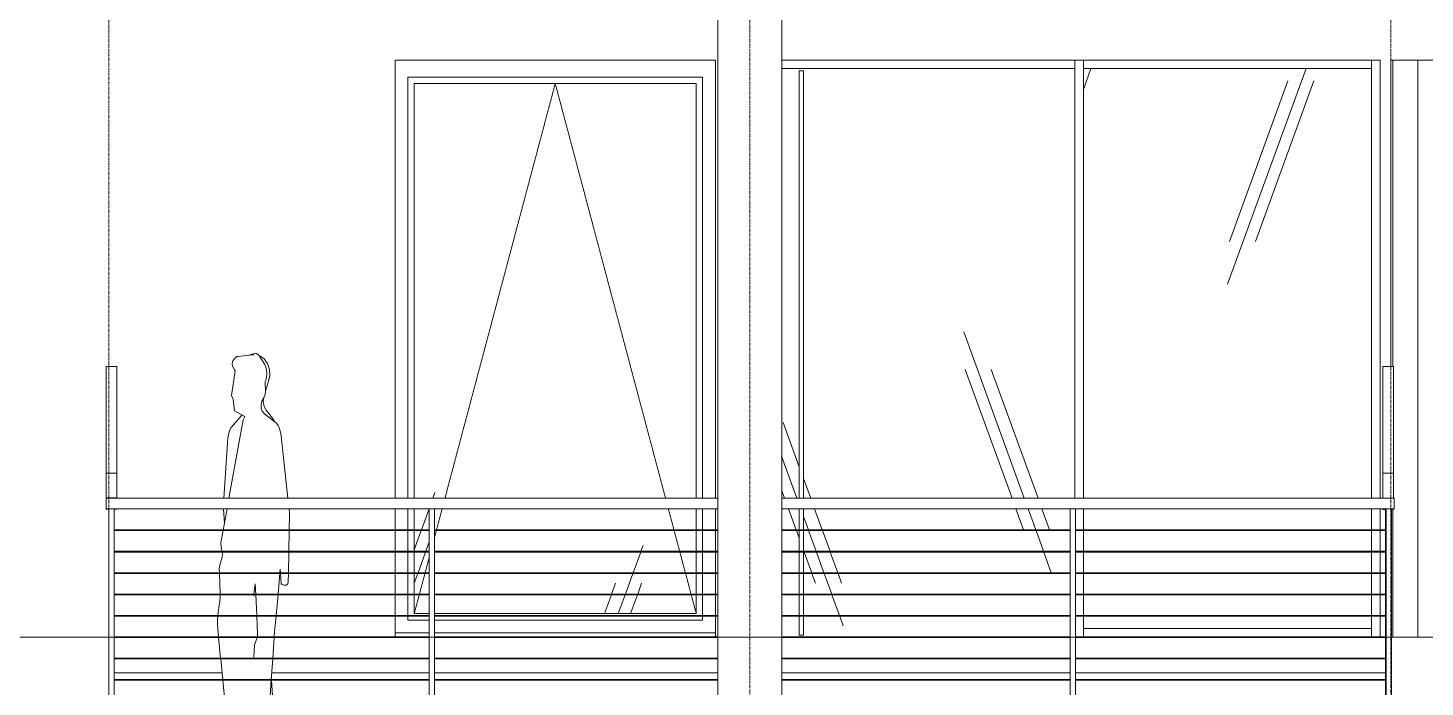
# Model space of a CAD drawing. Header units: millimetres. Extents: x -22400 to 100951, y -3625 to 17206.
# Drawn here: x 6683 to 13222, y 2767 to 5850 of the extents above; entities that cross this region are included whole.
import ezdxf

# ---------------------------------------------------------------- set-up
doc = ezdxf.new("R2010")
doc.units = ezdxf.units.MM
for name, pattern in [('Dash - Tight', [4.5, 3, -1.5]), ('Grid Line', [22.225, 12.7, -3.175, 3.175, -3.175]), ('Hidden', [7.14375, 4.7625, -2.38125])]:
    doc.linetypes.add(name, pattern=pattern)
for name, color, linetype, lineweight in [('A-DETL-GENF', 92, 'Continuous', 9), ('A-DOOR', 31, 'Continuous', 9), ('A-FLOR-HRAL', 11, 'Continuous', 9), ('A-FLOR-LEVL', 51, 'Continuous', 9), ('A-GENM', 13, 'Continuous', 9), ('A-GLAZ', 151, 'Continuous', 9), ('A-GLAZ-CURT', 52, 'Continuous', 9), ('A-GLAZ-CWMG', 51, 'Continuous', 9), ('A-WALL', 113, 'Continuous', 9), ('S-COLS', 52, 'Continuous', 9), ('S-GRID', 1, 'Continuous', 9), ('S-STRS', 31, 'Continuous', 9)]:
    doc.layers.add(name, color=color, linetype=linetype, lineweight=lineweight)

# ---------------------------------------------------------------- blocks, each defined once
blk = doc.blocks.new('Single Window - Standard-V2-South')
at = {"layer": 'A-GLAZ'}
h = blk.add_hatch(dxfattribs=at)
h.set_pattern_fill('FP_4', color=256, style=0, pattern_type=2)
h.set_pattern_definition([(70, (9158.9, 2500), (-973.9, 248.05), [800, -2500]), (70, (9150.9, 2300), (-973.9, 248.05), [1200, -2100]), (70, (9280.9, 2500), (-973.9, 248.05), [800, -2500])])
h.paths.add_polyline_path([(9790.2, 3110), (9810.9, 3110), (9810.9, 3198.4), (8586.4, 3198.4), (8586.4, 3110), (9605.5, 3110)], flags=0)
h.paths.add_polyline_path([(8490.9, 3110), (8561.4, 3110), (8561.4, 3198.4), (8490.9, 3198.4)], flags=0)
h.paths.add_polyline_path([(8682, 3201.6), (9810.9, 3201.6), (9810.9, 3298.4), (8586.4, 3298.4), (8586.4, 3201.6)], flags=0)
h.paths.add_polyline_path([(8497.3, 3201.6), (8561.4, 3201.6), (8561.4, 3298.4), (8490.9, 3298.4), (8490.9, 3201.6)], flags=0)
h.paths.add_polyline_path([(9605.5, 3301.6), (9810.9, 3301.6), (9810.9, 3398.4), (8586.4, 3398.4), (8586.4, 3301.6), (9420.8, 3301.6)], flags=0)
h.paths.add_polyline_path([(8561.4, 3301.6), (8561.4, 3398.4), (8490.9, 3398.4), (8490.9, 3301.6), (8497.3, 3301.6)], flags=0)
h.paths.add_polyline_path([(8866.7, 3401.6), (9810.9, 3401.6), (9810.9, 3498.4), (8586.4, 3498.4), (8586.4, 3401.6), (8682, 3401.6)], flags=0)
h.paths.add_polyline_path([(8497.3, 3401.6), (8561.4, 3401.6), (8561.4, 3498.4), (8490.9, 3498.4), (8490.9, 3401.6)], flags=0)
h.paths.add_polyline_path([(8586.4, 3501.6), (9810.9, 3501.6), (9810.9, 3600), (8586.4, 3600), (8586.4, 3541.8)], flags=0)
h.paths.add_polyline_path([(8561.4, 3501.6), (8561.4, 3600), (8490.9, 3600), (8490.9, 3501.6), (8497.3, 3501.6)], flags=0)
h.paths.add_polyline_path([(8866.7, 3650), (9810.9, 3650), (9810.9, 5590), (8490.9, 5590), (8490.9, 3650), (8497.3, 3650)], flags=0)
for p, q in [((8460.9, 5620), (9840.9, 5620)), ((8460.9, 3650), (8460.9, 5620)), ((8490.9, 5590), (8490.9, 3650)), ((8490.9, 5590), (9810.9, 5590)), ((9810.9, 3650), (9810.9, 5590)), ((9840.9, 5620), (9840.9, 3650)), ((8460.9, 3501), (8460.9, 3600)), ((8490.9, 3600), (8490.9, 3501)), ((9810.9, 3110), (9810.9, 3600)), ((9840.9, 3600), (9840.9, 3080)), ((8460.9, 3401), (8460.9, 3498.9)), ((8490.9, 3498.9), (8490.9, 3401)), ((8460.9, 3301), (8460.9, 3398.9)), ((8490.9, 3398.9), (8490.9, 3301)), ((8460.9, 3201), (8460.9, 3298.9)), ((8490.9, 3298.9), (8490.9, 3201)), ((8460.9, 3101), (8460.9, 3198.9)), ((8490.9, 3198.9), (8490.9, 3110)), ((8460.9, 3080), (8460.9, 3098.9)), ((8561.4, 3080), (8460.9, 3080)), ((8490.9, 3110), (8561.4, 3110)), ((8586.4, 3110), (9810.9, 3110)), ((9840.9, 3080), (8586.4, 3080)), ((8561.4, 3020), (8400.9, 3020)), ((9900.9, 3020), (8586.4, 3020)), ((8400.9, 3001), (8400.9, 3006)), ((9900.9, 3006), (9900.9, 3000))]:
    blk.add_line(p, q, dxfattribs=at)
at = {"layer": 'A-GLAZ', "linetype": 'Dash - Tight'}
for p, q in [((8634.6, 3650), (9150.9, 5590)), ((9150.9, 5590), (9667.2, 3650)), ((8595, 3501), (8621.3, 3600)), ((9680.5, 3600), (9810.9, 3110)), ((8586.4, 3468.8), (8594.4, 3498.9)), ((8541.8, 3301), (8561.4, 3374.9)), ((8515.2, 3201), (8541.2, 3298.9)), ((8490.9, 3110), (8514.6, 3198.9))]:
    blk.add_line(p, q, dxfattribs=at)
blk = doc.blocks.new('fire place hang - fire place hang-785282-South')
at = {"layer": 'A-GENM'}
for p, q in [((9911.9, 6110), (9911.9, 6070)), ((10061.9, 6110), (9913.5, 6110)), ((10210.4, 6110), (10061.9, 6110)), ((10211.9, 6070), (10211.9, 6110)), ((9911.9, 6065), (9911.9, 2700)), ((9913.5, 6070), (10061.9, 6070)), ((10061.9, 6065), (9913.5, 6065)), ((10061.9, 6070), (10210.4, 6070)), ((10210.4, 6065), (10061.9, 6065)), ((10211.9, 2700), (10211.9, 6065))]:
    blk.add_line(p, q, dxfattribs=at)
blk = doc.blocks.new('Entrance door - Entrance door-978895-South')
at = {"layer": 'A-DOOR'}
h = blk.add_hatch(dxfattribs=at)
h.set_pattern_fill('FP_10', color=256, style=0, pattern_type=2)
h.set_pattern_definition([(110, (11464.5, 3500), (973.9, 248.05), [800, -2500]), (110, (11472.5, 3300), (973.9, 248.05), [1200, -2100]), (110, (11342.5, 3500), (973.9, 248.05), [800, -2500])])
h.paths.add_polyline_path([(10990.6, 3001.6), (11561.4, 3001.6), (11561.4, 3098.4), (10312.9, 3098.4), (10312.9, 3010), (10292.9, 3010), (10292.9, 3098.4), (10210.4, 3098.4), (10210.4, 3001.6), (10898.3, 3001.6)], flags=0)
h.paths.add_polyline_path([(11561.4, 3101.6), (11561.4, 3198.4), (10312.9, 3198.4), (10312.9, 3101.6), (11544.7, 3101.6)], flags=0)
h.paths.add_polyline_path([(10210.4, 3101.6), (10292.9, 3101.6), (10292.9, 3198.4), (10210.4, 3198.4), (10210.4, 3107.2)], flags=0)
h.paths.add_polyline_path([(10713.6, 3201.6), (11561.4, 3201.6), (11561.4, 3298.4), (10312.9, 3298.4), (10312.9, 3201.6), (10528.9, 3201.6)], flags=0)
h.paths.add_polyline_path([(10292.9, 3201.6), (10292.9, 3298.4), (10210.4, 3298.4), (10210.4, 3201.6)], flags=0)
h.paths.add_polyline_path([(10898.3, 3301.6), (11561.4, 3301.6), (11561.4, 3398.4), (10312.9, 3398.4), (10312.9, 3301.6), (10713.6, 3301.6)], flags=0)
h.paths.add_polyline_path([(10292.9, 3301.6), (10292.9, 3398.4), (10210.4, 3398.4), (10210.4, 3301.6)], flags=0)
h.paths.add_polyline_path([(10312.9, 3401.6), (11561.4, 3401.6), (11561.4, 3498.4), (10312.9, 3498.4), (10312.9, 3433.1)], flags=0)
h.paths.add_polyline_path([(10210.4, 3401.6), (10292.9, 3401.6), (10292.9, 3498.4), (10210.4, 3498.4), (10210.4, 3433.1)], flags=0)
h.paths.add_polyline_path([(10344.2, 3501.6), (11561.4, 3501.6), (11561.4, 3600), (10312.9, 3600), (10312.9, 3501.6)], flags=0)
h.paths.add_polyline_path([(10292.9, 3501.6), (10292.9, 3600), (10210.4, 3600), (10210.4, 3501.6)], flags=0)
h.paths.add_polyline_path([(11083, 3650), (11582.9, 3650), (11582.9, 5660), (10210.4, 5660), (10210.4, 3650), (10292.9, 3650), (10292.9, 5650), (10312.9, 5650), (10312.9, 3650), (10713.6, 3650)], flags=0)
for p, q in [((10292.9, 5650), (10292.9, 3650)), ((10312.9, 5650), (10292.9, 5650)), ((10312.9, 5650), (10312.9, 3650)), ((10292.9, 3600), (10292.9, 3010)), ((10312.9, 3600), (10312.9, 3010)), ((10312.9, 3010), (10292.9, 3010))]:
    blk.add_line(p, q, dxfattribs=at)
blk = doc.blocks.new('Rectangular Mullion - 64 x 128 rectangular-978870-South')
at = {"layer": 'A-GLAZ-CWMG'}
for p, q in [((11622.9, 5660), (11622.9, 5700)), ((12971.9, 5700), (12971.9, 5660)), ((11622.9, 5660), (12971.9, 5660))]:
    blk.add_line(p, q, dxfattribs=at)
blk = doc.blocks.new('Rectangular Mullion - 64 x 128 rectangular-709618-South')
at = {"layer": 'A-GLAZ-CWMG'}
for p, q in [((12971.9, 5700), (12971.9, 3650.4)), ((12971.9, 3600), (12971.9, 3501.4)), ((12971.9, 3498.6), (12971.9, 3401.4)), ((12971.9, 3398.6), (12971.9, 3301.4)), ((12971.9, 3298.6), (12971.9, 3201.4)), ((12971.9, 3198.6), (12971.9, 3101.4)), ((12971.9, 3098.6), (12971.9, 3001.4))]:
    blk.add_line(p, q, dxfattribs=at)
blk = doc.blocks.new('System Panel - Glazed-978872-South')
at = {"layer": 'A-GLAZ-CURT'}
h = blk.add_hatch(dxfattribs=at)
h.set_pattern_fill('FP_11', color=256, style=0, pattern_type=2)
h.set_pattern_definition([(70, (12305.4, 4850), (-973.9, 248.05), [800, -2500]), (70, (12297.4, 4650), (-973.9, 248.05), [1200, -2100]), (70, (12427.4, 4850), (-973.9, 248.05), [800, -2500])])
h.paths.add_polyline_path([(12006.4, 3040), (12971.9, 3040), (12971.9, 3098.4), (11622.9, 3098.4), (11622.9, 3040), (11914.1, 3040)], flags=0)
h.paths.add_polyline_path([(11729.4, 3101.6), (12971.9, 3101.6), (12971.9, 3198.4), (11622.9, 3198.4), (11622.9, 3101.6), (11637.1, 3101.6)], flags=0)
h.paths.add_polyline_path([(12006.4, 3201.6), (12971.9, 3201.6), (12971.9, 3298.4), (11622.9, 3298.4), (11622.9, 3201.6), (11821.7, 3201.6)], flags=0)
h.paths.add_polyline_path([(12006.4, 3301.6), (12971.9, 3301.6), (12971.9, 3398.4), (11622.9, 3398.4), (11622.9, 3301.6), (11821.7, 3301.6)], flags=0)
h.paths.add_polyline_path([(12006.4, 3401.6), (12971.9, 3401.6), (12971.9, 3498.4), (11622.9, 3498.4), (11622.9, 3401.6), (11821.7, 3401.6)], flags=0)
h.paths.add_polyline_path([(12971.9, 3501.6), (12971.9, 3600), (11622.9, 3600), (11622.9, 3501.6), (12929.9, 3501.6)], flags=0)
h.paths.add_polyline_path([(11821.7, 3650), (12971.9, 3650.4), (12971.9, 5660), (11622.9, 5660), (11622.9, 3650)], flags=0)
blk = doc.blocks.new('Rectangular Mullion - 64 x 128 rectangular-709264-South')
at = {"layer": 'A-GLAZ-CWMG'}
for p in [(11582.9, 5700), (10210.4, 5660)]:
    blk.add_line(p, (11582.9, 5660), dxfattribs=at)
blk = doc.blocks.new('Rectangular Mullion - 64 x 128 rectangular-978871-South')
at = {"layer": 'A-GLAZ-CWMG'}
for p, q in [((11622.9, 3001.1), (11622.9, 3040)), ((12971.9, 3040), (11622.9, 3040)), ((12971.9, 3040), (12971.9, 3001.4))]:
    blk.add_line(p, q, dxfattribs=at)
blk = doc.blocks.new('Rectangular Mullion - 64 x 128 rectangular-709616-South')
at = {"layer": 'A-GLAZ-CWMG'}
for p, q in [((11582.9, 5700), (11582.9, 3650)), ((11622.9, 3650), (11622.9, 5700)), ((11622.9, 3501.1), (11622.9, 3600)), ((11622.9, 3401.1), (11622.9, 3499)), ((11622.9, 3301.1), (11622.9, 3399)), ((11622.9, 3201.1), (11622.9, 3299)), ((11622.9, 3101.1), (11622.9, 3199)), ((11622.9, 3001.1), (11622.9, 3099))]:
    blk.add_line(p, q, dxfattribs=at)
blk = doc.blocks.new('M_L-Anglel-Column - L127X127X9_5-709940-South')
at = {"layer": 'S-COLS', "linetype": 'Hidden'}
for p, q in [((13071.4, 5700), (13071.4, 4266.7)), ((13071.4, 3597), (13071.4, 3000))]:
    blk.add_line(p, q, dxfattribs=at)
at = {"layer": 'S-COLS'}
for p, q in [((13071.4, 4266.7), (13071.4, 5700)), ((13188.9, 3000), (13188.9, 5700)), ((13188.9, 3000), (13188.9, 5700)), ((13071.4, 3000), (13071.4, 3597))]:
    blk.add_line(p, q, dxfattribs=at)
blk = doc.blocks.new('Top Rail Type - Top Rail_Internal_-932544-South')
at = {"layer": 'A-FLOR-HRAL'}
for p, q in [((7049.4, 3766.7), (7049.4, 4266.7)), ((7049.4, 4266.7), (7099.4, 4266.7)), ((7099.4, 4266.7), (7099.4, 3766.7)), ((7049.4, 3652.1), (7049.4, 3766.7)), ((7049.4, 3766.7), (7099.4, 3766.7)), ((7099.4, 3766.7), (7099.4, 3652.1)), ((7049.4, 3652.1), (7049.4, 3650)), ((7099.4, 3652.1), (7049.4, 3652.1)), ((7049.4, 3600), (7049.4, 3598.7)), ((7049.4, 3598.7), (7061.4, 3598.7)), ((7086.4, 3598.7), (7099.4, 3598.7)), ((7099.4, 3650), (7099.4, 3652.1)), ((7099.4, 3598.7), (7099.4, 3600))]:
    blk.add_line(p, q, dxfattribs=at)
blk = doc.blocks.new('Railing - 25mm-976242-South')
at = {"layer": 'A-FLOR-HRAL'}
for p, q in [((13036.9, 3501.4), (13036.9, 3597)), ((13036.9, 3401.4), (13036.9, 3498.6)), ((13036.9, 3301.4), (13036.9, 3398.6)), ((13036.9, 3201.4), (13036.9, 3298.6)), ((13036.9, 3101.4), (13036.9, 3198.6)), ((13036.9, 3001.4), (13036.9, 3098.6)), ((13036.9, 2901.4), (13036.9, 2998.5)), ((13036.9, 2801.4), (13036.9, 2898.6)), ((13036.9, 2700), (13036.9, 2798.6))]:
    blk.add_line(p, q, dxfattribs=at)
blk = doc.blocks.new('Railing - Railing-933812-South')
blk.add_blockref('Railing - 25mm-976242-South', (0, 0))
blk = doc.blocks.new('Top Rail Type - Top Rail_Internal_-933816-South')
at = {"layer": 'A-FLOR-HRAL'}
for p, q in [((13024.4, 3766.7), (13024.4, 4266.7)), ((13024.4, 4266.7), (13074.4, 4266.7)), ((13074.4, 4266.7), (13074.4, 3766.7)), ((13024.4, 3650.3), (13024.4, 3766.7)), ((13024.4, 3766.7), (13074.4, 3766.7)), ((13074.4, 3766.7), (13074.4, 3650.3)), ((13074.4, 3650.3), (13024.4, 3650.3)), ((13024.4, 3600), (13024.4, 3597)), ((13024.4, 3597), (13039.4, 3597)), ((13064.4, 3597), (13074.4, 3597)), ((13074.4, 3597), (13074.4, 3600))]:
    blk.add_line(p, q, dxfattribs=at)
blk = doc.blocks.new('Railing - 25mm-V20-South')
at = {"layer": 'A-FLOR-HRAL'}
for p, q in [((11561.4, 2700), (11561.4, 3600)), ((11586.4, 2700), (11586.4, 3600))]:
    blk.add_line(p, q, dxfattribs=at)
blk = doc.blocks.new('Railing - 25mm-V21-South')
at = {"layer": 'A-FLOR-HRAL'}
for p, q in [((13039.4, 2700), (13039.4, 3600)), ((13064.4, 2700), (13064.4, 3600))]:
    blk.add_line(p, q, dxfattribs=at)
blk = doc.blocks.new('Railing - 25mm-V22-South')
at = {"layer": 'A-FLOR-HRAL'}
for p, q in [((7061.4, 2700), (7061.4, 3600)), ((7086.4, 2700), (7086.4, 3600))]:
    blk.add_line(p, q, dxfattribs=at)
blk = doc.blocks.new('Railing - Railing-933841-South')
at = {"layer": 'A-FLOR-HRAL'}
for p, q in [((8561.4, 3501.6), (7086.4, 3501.6)), ((7086.4, 3498.4), (8561.4, 3498.4)), ((9913.5, 3501.6), (8586.4, 3501.6)), ((8586.4, 3498.4), (9913.5, 3498.4)), ((11561.4, 3501.6), (10210.4, 3501.6)), ((10210.4, 3498.4), (11561.4, 3498.4)), ((13039.4, 3501.6), (11586.4, 3501.6)), ((11586.4, 3498.4), (13039.4, 3498.4)), ((8561.4, 3401.6), (7086.4, 3401.6)), ((9913.5, 3401.6), (8586.4, 3401.6)), ((11561.4, 3401.6), (10210.4, 3401.6)), ((13039.4, 3401.6), (11586.4, 3401.6)), ((7086.4, 3398.4), (8561.4, 3398.4)), ((8586.4, 3398.4), (9913.5, 3398.4)), ((10210.4, 3398.4), (11561.4, 3398.4)), ((11586.4, 3398.4), (13039.4, 3398.4)), ((8561.4, 3301.6), (7086.4, 3301.6)), ((7086.4, 3298.4), (8561.4, 3298.4)), ((9913.5, 3301.6), (8586.4, 3301.6)), ((8586.4, 3298.4), (9913.5, 3298.4)), ((11561.4, 3301.6), (10210.4, 3301.6)), ((10210.4, 3298.4), (11561.4, 3298.4)), ((13039.4, 3301.6), (11586.4, 3301.6)), ((11586.4, 3298.4), (13039.4, 3298.4)), ((8561.4, 3201.6), (7086.4, 3201.6)), ((7086.4, 3198.4), (8561.4, 3198.4)), ((9913.5, 3201.6), (8586.4, 3201.6)), ((8586.4, 3198.4), (9913.5, 3198.4)), ((11561.4, 3201.6), (10210.4, 3201.6)), ((10210.4, 3198.4), (11561.4, 3198.4)), ((13039.4, 3201.6), (11586.4, 3201.6)), ((11586.4, 3198.4), (13039.4, 3198.4)), ((8561.4, 3101.6), (7086.4, 3101.6)), ((7086.4, 3098.4), (8561.4, 3098.4)), ((9913.5, 3101.6), (8586.4, 3101.6)), ((8586.4, 3098.4), (9913.5, 3098.4)), ((11561.4, 3101.6), (10210.4, 3101.6)), ((10210.4, 3098.4), (11561.4, 3098.4)), ((13039.4, 3101.6), (11586.4, 3101.6)), ((11586.4, 3098.4), (13039.4, 3098.4)), ((8561.4, 3001.6), (7086.4, 3001.6)), ((7086.4, 2998.4), (8561.4, 2998.4)), ((9913.5, 3001.6), (8586.4, 3001.6)), ((8586.4, 2998.4), (9913.5, 2998.4)), ((11561.4, 3001.6), (10210.4, 3001.6)), ((10210.4, 2998.4), (11561.4, 2998.4)), ((13039.4, 3001.6), (11586.4, 3001.6)), ((11586.4, 2998.4), (13039.4, 2998.4)), ((8561.4, 2901.6), (7086.4, 2901.6)), ((7086.4, 2898.4), (8561.4, 2898.4)), ((9913.5, 2901.6), (8586.4, 2901.6)), ((8586.4, 2898.4), (9913.5, 2898.4)), ((11561.4, 2901.6), (10210.4, 2901.6)), ((10210.4, 2898.4), (11561.4, 2898.4)), ((13039.4, 2901.6), (11586.4, 2901.6)), ((11586.4, 2898.4), (13039.4, 2898.4)), ((8561.4, 2801.6), (7086.4, 2801.6)), ((7086.4, 2798.4), (8561.4, 2798.4)), ((9913.5, 2801.6), (8586.4, 2801.6)), ((8586.4, 2798.4), (9913.5, 2798.4)), ((11561.4, 2801.6), (10210.4, 2801.6)), ((10210.4, 2798.4), (11561.4, 2798.4)), ((13039.4, 2801.6), (11586.4, 2801.6)), ((11586.4, 2798.4), (13039.4, 2798.4))]:
    blk.add_line(p, q, dxfattribs=at)
for name, p in [('Railing - 25mm-V22-South', (0, 0)), ('Railing - 25mm-V20-South', (-3000, 0)), ('Railing - 25mm-V20-South', (0, 0)), ('Railing - 25mm-V21-South', (0, 0))]:
    blk.add_blockref(name, p)
blk = doc.blocks.new('Top Rail Type - Top Rail_Internal_-934463-South')
at = {"layer": 'A-FLOR-HRAL'}
for p, q in [((7048.9, 3600), (7048.9, 3650)), ((9913.5, 3650), (7048.9, 3650)), ((9913.5, 3600), (7048.9, 3600)), ((13076.9, 3650), (10210.4, 3650)), ((13076.9, 3600), (10210.4, 3600)), ((13076.9, 3600), (13076.9, 3650))]:
    blk.add_line(p, q, dxfattribs=at)
blk = doc.blocks.new('RPC Male - Alex-954582-South')
at = {"layer": 'A-DETL-GENF'}
for p, q in [((7732.7, 4320.8), (7666.7, 4313.2)), ((7747, 4328), (7716.3, 4318.9)), ((7739.7, 4320.5), (7732.7, 4320.8)), ((7753, 4326.4), (7747, 4328)), ((7763.1, 4318.7), (7753, 4326.4)), ((7791.7, 4276.1), (7763.1, 4318.7)), ((7772.1, 4314), (7764.8, 4316.2)), ((7639.7, 4286.7), (7639.4, 4278.3)), ((7639.4, 4278.3), (7640.7, 4270)), ((7641.9, 4292.8), (7639.7, 4286.7)), ((7640.7, 4270), (7643.2, 4262.3)), ((7645.9, 4298.9), (7641.9, 4292.8)), ((7643.2, 4262.3), (7649, 4250.2)), ((7651, 4304.5), (7645.9, 4298.9)), ((7656.4, 4309.1), (7651, 4304.5)), ((7661.3, 4312.4), (7656.4, 4309.1)), ((7665, 4314), (7661.3, 4312.4)), ((7666.7, 4313.2), (7665, 4314)), ((7789.1, 4301.6), (7772.1, 4314)), ((7803.7, 4280.8), (7789.1, 4301.6)), ((7795.9, 4263.7), (7791.7, 4276.1)), ((7799, 4249.6), (7795.9, 4263.7)), ((7813.5, 4252), (7803.7, 4280.8)), ((7814.4, 4224.3), (7813.5, 4252)), ((7652, 4245.4), (7634.9, 4130.3)), ((7649, 4250.2), (7652, 4245.4)), ((7793.1, 4191.5), (7793.6, 4194.5)), ((7794, 4148.3), (7793.1, 4191.5)), ((7793.6, 4194.5), (7794.5, 4197.9)), ((7794, 4150.1), (7809.3, 4197.6)), ((7794.5, 4197.9), (7795.7, 4201.5)), ((7795.7, 4201.5), (7797, 4205.2)), ((7797, 4205.2), (7798.2, 4208.8)), ((7798.2, 4208.8), (7799.1, 4212.2)), ((7800.3, 4233.4), (7799, 4249.6)), ((7799.1, 4212.2), (7799.7, 4215.1)), ((7799.7, 4215.1), (7800.3, 4233.4)), ((7809.3, 4197.6), (7814.4, 4224.3)), ((7634.9, 4130.3), (7643.5, 4113.5)), ((7778, 4103.4), (7788.8, 4122)), ((7788.8, 4122), (7791.4, 4129.6)), ((7791.4, 4129.6), (7793.3, 4139.7)), ((7793.3, 4139.7), (7794, 4148.3)), ((7643.5, 4113.5), (7649.5, 4058.5)), ((7649.5, 4058.5), (7698.5, 4032.9)), ((7774.2, 4084.7), (7775.4, 4095.3)), ((7774.9, 4070.5), (7774.2, 4084.7)), ((7779.8, 4057.2), (7774.9, 4070.5)), ((7775.4, 4095.3), (7778, 4103.4)), ((7790, 4045), (7779.8, 4057.2)), ((7784.1, 4100.7), (7785, 4115.5)), ((7786.9, 4085.6), (7784.1, 4100.7)), ((7791.7, 4072.8), (7786.9, 4085.6)), ((7798.2, 4061.7), (7791.7, 4072.8)), ((7828.1, 4024), (7798.2, 4061.7)), ((7690.7, 4016.2), (7623.8, 3650)), ((7684.8, 4040), (7634.6, 3981.6)), ((7698.5, 4032.9), (7690.7, 4016.2)), ((7845.7, 4001.6), (7790, 4045)), ((7836.3, 4008.9), (7828.1, 4024)), ((7854.1, 3990.8), (7845.7, 4001.6)), ((7857.6, 3983.2), (7854.1, 3990.8)), ((7617.9, 3933.2), (7599.6, 3650)), ((7626.4, 3967.2), (7617.9, 3933.2)), ((7634.6, 3981.6), (7626.4, 3967.2)), ((7860.7, 3973.9), (7857.6, 3983.2)), ((7863.7, 3963.5), (7860.7, 3973.9)), ((7866.3, 3952.4), (7863.7, 3963.5)), ((7868.6, 3941.2), (7866.3, 3952.4)), ((7899.8, 3650), (7868.6, 3941.2)), ((7614.7, 3600), (7596.6, 3501.1)), ((7598.7, 3600), (7602.6, 3533.9)), ((7907.5, 3577.8), (7905.1, 3600)), ((7906, 3501.1), (7907.5, 3577.8)), ((7596.2, 3498.9), (7585.9, 3442.6)), ((7904, 3401.1), (7905.9, 3498.9)), ((7585.9, 3442.6), (7585.8, 3434.7)), ((7585.8, 3434.7), (7586.5, 3427.3)), ((7586.5, 3427.3), (7587.8, 3420.4)), ((7587.8, 3420.4), (7589.4, 3414)), ((7589.4, 3414), (7591, 3408.1)), ((7591, 3408.1), (7592.4, 3402.9)), ((7592.4, 3402.9), (7592.7, 3401.1)), ((7592.2, 3374.6), (7580.2, 3330)), ((7593.7, 3386.2), (7592.2, 3374.6)), ((7593.3, 3398.3), (7593.7, 3386.2)), ((7902, 3301.1), (7903.9, 3398.9)), ((7580.2, 3330), (7578.6, 3318.6)), ((7578.6, 3318.6), (7579.2, 3301.1)), ((7579.2, 3298.9), (7582.6, 3201.1)), ((7853.5, 3201.1), (7862.3, 3298.9)), ((7862.5, 3301.1), (7864, 3317.9)), ((7864, 3317.9), (7865.1, 3301.1)), ((7865.3, 3298.9), (7868.4, 3249.5)), ((7901.2, 3259), (7902, 3298.9)), ((7740.7, 3201.1), (7746.9, 3250.1)), ((7746.9, 3250.1), (7749.2, 3201.1)), ((7868.4, 3249.5), (7871.5, 3246.8)), ((7871.5, 3246.8), (7881.1, 3243.1)), ((7881.1, 3243.1), (7891.6, 3243.4)), ((7891.6, 3243.4), (7895.8, 3245.8)), ((7895.8, 3245.8), (7898.7, 3250.1)), ((7898.7, 3250.1), (7901.2, 3259)), ((7581, 3168.1), (7576.2, 3138.4)), ((7583, 3188.3), (7581, 3168.1)), ((7582.6, 3198.9), (7583, 3188.3)), ((7739.7, 3193.4), (7740.4, 3198.9)), ((7749.3, 3198.9), (7753.9, 3101.1)), ((7844.4, 3101.1), (7853.3, 3198.9)), ((7570.2, 3080.9), (7570, 3060.8)), ((7572.1, 3098.9), (7570.2, 3080.9)), ((7576.2, 3138.4), (7572.3, 3101.1)), ((7754, 3098.9), (7758, 3015.9)), ((7837.6, 3025.8), (7844.2, 3098.9)), ((7570, 3060.8), (7571.2, 3041.2)), ((7571.2, 3041.2), (7575.2, 3001.1)), ((7758, 3015.9), (7756.8, 3002.1)), ((7835.9, 3001.1), (7837.6, 3025.8)), ((7575.4, 2998.5), (7584.9, 2901.1)), ((7743.6, 2963.8), (7739.7, 2905.8)), ((7744.9, 2969), (7743.6, 2963.8)), ((7755.7, 2996.9), (7744.9, 2969)), ((7756, 2998.5), (7755.7, 2996.9)), ((7828.9, 2901.1), (7835.7, 2998.5)), ((7585.1, 2898.9), (7594.7, 2801.1)), ((7821.8, 2801.1), (7828.7, 2898.9)), ((7594.9, 2798.9), (7604.5, 2700)), ((7814.7, 2700), (7821.7, 2798.9)), ((7822.5, 2801.1), (7822.2, 2806.4)), ((7829.5, 2700), (7822.7, 2798.9))]:
    blk.add_line(p, q, dxfattribs=at)

msp = doc.modelspace()

# ---------------------------------------------------------------- linework, layer by layer
at = {"layer": 'A-FLOR-LEVL', "linetype": 'Dash - Tight'}
msp.add_line((-22400.1, 3000), (29196.4, 3000), dxfattribs=at)
at = {"layer": 'A-WALL'}
for p, q in [((8400.9, 3650), (8400.9, 5700)), ((8400.9, 5700), (9900.9, 5700)), ((9900.9, 5700), (9900.9, 3650)), ((10210.4, 5700), (13011.9, 5700)), ((13011.9, 5700), (13011.9, 3650.4)), ((13263.9, 5700), (13061.9, 5700)), ((13061.9, 4266.7), (13061.9, 5700)), ((8400.9, 3501), (8400.9, 3600)), ((9900.9, 3600), (9900.9, 3006)), ((13011.9, 3600), (13011.9, 3501.4)), ((8400.9, 3401), (8400.9, 3498.9)), ((13011.9, 3498.6), (13011.9, 3401.4)), ((8400.9, 3301), (8400.9, 3398.9)), ((13011.9, 3398.6), (13011.9, 3301.4)), ((8400.9, 3201), (8400.9, 3298.9)), ((13011.9, 3298.6), (13011.9, 3201.4)), ((8400.9, 3101), (8400.9, 3198.9)), ((13011.9, 3198.6), (13011.9, 3101.4)), ((8400.9, 3006), (8400.9, 3098.9)), ((13011.9, 3098.6), (13011.9, 3001.4)), ((13263.9, 3000), (13064.4, 3000))]:
    msp.add_line(p, q, dxfattribs=at)
at = {"layer": 'S-GRID', "linetype": 'Grid Line'}
for p, q in [((7061.9, -304.8), (7061.9, 11605.8)), ((10061.9, -304.8), (10061.9, 11605.8)), ((13061.9, -304.8), (13061.9, 11605.8))]:
    msp.add_line(p, q, dxfattribs=at)
at = {"layer": 'S-STRS'}
for p, q in [((7086.4, 2833.3), (7591.5, 2833.3)), ((7824.1, 2833.3), (8561.4, 2833.3)), ((8586.4, 2833.3), (9913.5, 2833.3)), ((10210.4, 2833.3), (11561.4, 2833.3)), ((11586.4, 2833.3), (13036.9, 2833.3))]:
    msp.add_line(p, q, dxfattribs=at)

# ---------------------------------------------------------------- block references
at = {"layer": 'A-DETL-GENF'}
msp.add_blockref('RPC Male - Alex-954582-South', (0, 0), dxfattribs=at)
at = {"layer": 'A-DOOR'}
msp.add_blockref('Entrance door - Entrance door-978895-South', (0, 0), dxfattribs=at)
at = {"layer": 'A-FLOR-HRAL'}
for name in ['Top Rail Type - Top Rail_Internal_-932544-South', 'Top Rail Type - Top Rail_Internal_-933816-South', 'Top Rail Type - Top Rail_Internal_-934463-South', 'Railing - Railing-933841-South', 'Railing - Railing-933812-South']:
    msp.add_blockref(name, (0, 0), dxfattribs=at)
at = {"layer": 'A-GENM'}
msp.add_blockref('fire place hang - fire place hang-785282-South', (0, 0), dxfattribs=at)
at = {"layer": 'A-GLAZ'}
msp.add_blockref('Single Window - Standard-V2-South', (0, 0), dxfattribs=at)
at = {"layer": 'A-GLAZ-CURT'}
msp.add_blockref('System Panel - Glazed-978872-South', (0, 0), dxfattribs=at)
at = {"layer": 'A-GLAZ-CWMG'}
for name in ['Rectangular Mullion - 64 x 128 rectangular-709264-South', 'Rectangular Mullion - 64 x 128 rectangular-709616-South', 'Rectangular Mullion - 64 x 128 rectangular-978870-South', 'Rectangular Mullion - 64 x 128 rectangular-709618-South', 'Rectangular Mullion - 64 x 128 rectangular-978871-South']:
    msp.add_blockref(name, (0, 0), dxfattribs=at)
at = {"layer": 'S-COLS'}
msp.add_blockref('M_L-Anglel-Column - L127X127X9_5-709940-South', (0, 0), dxfattribs=at)

doc.saveas('drawing.dxf')
